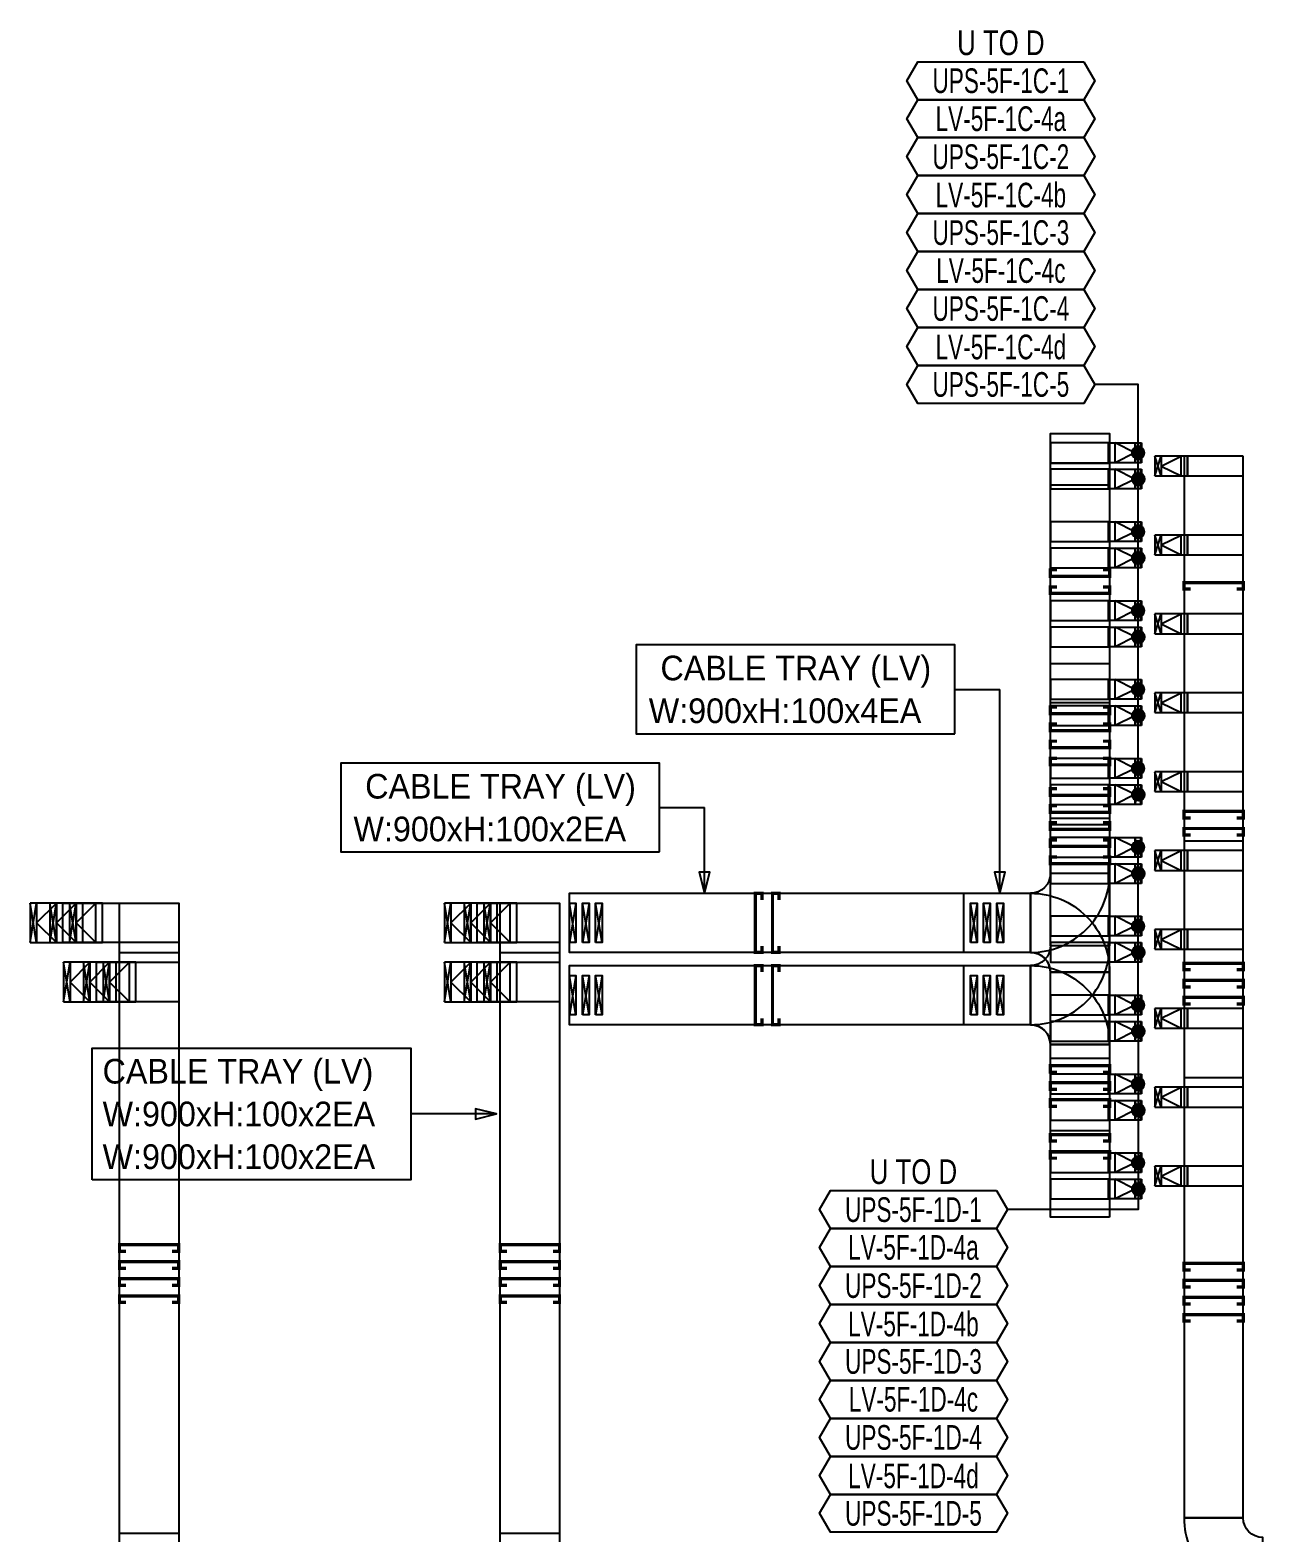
# Model space of a CAD drawing. Header units: millimetres. Extents: x 28900 to 374393, y -351975 to 838289.
# Drawn here: x 136554 to 155300, y 482075 to 504936 of the extents above; entities that cross this region are included whole.
import ezdxf
from ezdxf.enums import TextEntityAlignment as Align

# ---------------------------------------------------------------- set-up
doc = ezdxf.new("R2010")
doc.units = ezdxf.units.MM
doc.header["$LTSCALE"] = 150
for name, color, linetype in [('-----26 Electrical Cable Tray_HV_N', 30, 'Continuous'), ('-----26 Electrical Cable Tray_LV_UPS1', 6, 'Continuous'), ('-----26 Electrical Cable Tray_LV_UPS2', 2, 'Continuous'), ('-----26 Electrical Cable Tray_LV_UPSBAT', 11, 'Continuous'), ('-----99 Cable Schedule', 2, 'Continuous')]:
    doc.layers.add(name, color=color, linetype=linetype)
doc.styles.add('ELEC', font='Dotum.ttf')

# ---------------------------------------------------------------- blocks, each defined once
blk = doc.blocks.new('A$495596483691')
at = {"color": 0}
for p, q in [((100, 600), (0, 600)), ((0, 600), (0, 0)), ((500, 600), (100, 600)), ((500, 0), (500, 600)), ((0, 0), (100, 0)), ((100, 0), (500, 0))]:
    blk.add_line(p, q, dxfattribs=at)
at = {"color": 8}
for p, q in [((400, 300), (100, 600)), ((100, 600), (100, 0)), ((400, 0), (400, 600)), ((400, 600), (500, 0)), ((500, 600), (400, 0)), ((400, 300), (100, 0))]:
    blk.add_line(p, q, dxfattribs=at)
blk = doc.blocks.new('A$550585017316')
at = {"color": 0}
for p, q in [((400, 300), (0, 300)), ((0, 300), (0, 0)), ((500, 300), (400, 300)), ((500, 0), (500, 300)), ((0, 0), (400, 0)), ((400, 0), (500, 0))]:
    blk.add_line(p, q, dxfattribs=at)
at = {"color": 8}
for p, q in [((100, 0), (0, 300)), ((0, 0), (100, 300)), ((100, 150), (400, 300)), ((100, 300), (100, 0)), ((400, 0), (400, 300)), ((100, 150), (400, 0))]:
    blk.add_line(p, q, dxfattribs=at)
blk = doc.blocks.new('A$C9a0ab699')
h = blk.add_hatch(color=0)
edge = h.paths.add_edge_path()
edge.add_arc((64.00719340983778, 64.00719340983778), 64.0071934098378, 720.0000000000341, 1080.000000000034, ccw=False)
at = {"color": 0}
blk.add_circle((64.00719340983778, 64.00719340983778), 64.0071934098378, dxfattribs=at)

msp = doc.modelspace()

# ---------------------------------------------------------------- linework, layer by layer
at = {"layer": '-----26 Electrical Cable Tray_HV_N', "color": 1}
for p, q in [((150613.3257784393, 494906.5574923041), (151298.3068080141, 494906.5574923041)), ((146123.5692765691, 493108.1851872592), (146808.5503061439, 493108.1851872592))]:
    msp.add_line(p, q, dxfattribs=at)
at = {"layer": '-----26 Electrical Cable Tray_HV_N', "color": 1, "elevation": 3.474488463339005e-10}
for points in [[(150613.3257784393, 494231.5574923041), (150613.3257784393, 495581.5574923041), (145767.3063763, 495581.5574923041), (145767.3063763, 494231.5574923041)], [(146123.5692765691, 492433.1851872592), (146123.5692765691, 493783.1851872592), (141277.5498744298, 493783.1851872592), (141277.5498744298, 492433.1851872592)]]:
    msp.add_lwpolyline(points, close=True, dxfattribs=at)
for points in [[(151298.3071669309, 491805.016947644), (151378.3071669309, 492125.016947644), (151218.3071669309, 492125.016947644), (151298.3071669309, 491805.016947644), (151298.3063127088, 494906.5574923041)], [(146808.5506650607, 491805.016947644), (146888.5506650607, 492125.016947644), (146728.5506650607, 492125.016947644), (146808.5506650607, 491805.016947644), (146808.5503061439, 493108.1851872592)]]:
    msp.add_lwpolyline(points, dxfattribs=at)
at = {"layer": '-----26 Electrical Cable Tray_HV_N', "color": 1}
msp.add_lwpolyline([(137496.384468986, 487448.1042327326), (137496.384468986, 489448.1042327326), (142342.4038711254, 489448.1042327326), (142342.4038711254, 487448.1042327326)], close=True, dxfattribs=at)
msp.add_lwpolyline([(143645.5721107405, 488448.1045916494), (143325.5721107405, 488528.1045916494), (143325.5721107405, 488368.1045916494), (143645.5721107405, 488448.1045916494), (142342.4038711254, 488448.1042327326)], dxfattribs=at)
at = {"layer": '-----26 Electrical Cable Tray_LV_UPS1'}
for points in [[(152967.9938003214, 492105.0216128423), (152067.9938003214, 492105.0216128423), (152067.9891351231, 498798.2984868673), (152967.9891351231, 498798.2984868673)], [(152967.9938003214, 492105.0216128423), (152067.9938003214, 492105.0216128423), (152067.9891351231, 495301.3655451982), (152967.9891351231, 495301.3655451982)], [(152967.9938003214, 492105.0216128423), (152067.9938003214, 492105.0216128423), (152067.9891351231, 492949.3124690595), (152967.9891351231, 492949.3124690595)], [(151767.9938003214, 491805.0216128423), (151767.9938003214, 490905.0216128423), (144753.5713118511, 490905.016947644), (144753.5713118511, 491805.016947644)], [(151767.9938003214, 491805.0216128423), (151767.9938003214, 490905.0216128423), (144753.5713118511, 490905.016947644), (144753.5713118511, 491805.016947644)], [(151767.9938003212, 491805.0209931508), (151767.9938003212, 490905.0209931508), (150753.5713105135, 490905.0156626693), (150753.5713105135, 491805.0156626693)], [(151767.9938003212, 491805.0209931508), (151767.9938003212, 490905.0209931508), (150753.5713105135, 490905.0156626693), (150753.5713105135, 491805.0156626693)], [(137053.5713122962, 491655.016947644), (138813.5713122962, 491655.0169476441), (138813.5713122962, 491055.0169476441), (137053.5713122962, 491055.016947644)], [(137353.5713122962, 491655.016947644), (138813.5713123005, 491655.008481076), (138813.5713123005, 491055.008481076), (137353.5713122962, 491055.016947644)], [(137653.5713122962, 491655.0169476441), (138813.5713123005, 491655.0127143601), (138813.5713123005, 491055.0127143601), (137653.5713122962, 491055.0169476441)], [(137913.5713122962, 491655.0169476441), (138813.5713122962, 491655.0169476441), (138813.5754951324, 482065.1061342892), (137913.5754951324, 482065.1061342892)], [(137913.5713122962, 491655.0169476441), (138813.5713122962, 491655.0169476441), (138813.5754951324, 482065.1061342892), (137913.5754951324, 482065.1061342892)], [(143353.5713109586, 491655.0156626693), (144603.5685549633, 491655.015480328), (144603.5685549633, 491055.015480328), (143353.5713109586, 491055.0156626693)], [(143653.5713109586, 491655.0156626693), (144603.5685549676, 491655.00701376), (144603.5685549676, 491055.00701376), (143653.5713109586, 491055.0156626693)], [(143703.5684215437, 491655.0156450046), (144603.5684215436, 491655.0156450046), (144603.5726043798, 482065.1048316498), (143703.5726043798, 482065.1048316498)], [(143703.5684215437, 491655.0156450046), (144603.5684215436, 491655.0156450046), (144603.5726043798, 482065.1048316498), (143703.5726043798, 482065.1048316498)], [(143953.5713109586, 491655.0156626693), (144603.5685549676, 491655.011247044), (144603.5685549676, 491055.011247044), (143953.5713109586, 491055.0156626693)], [(144753.5713118511, 491055.016947644), (144753.5713118511, 491655.016947644), (144853.5713118511, 491655.016947644), (144853.5713118511, 491055.016947644)], [(144953.5713118511, 491055.016947644), (144953.5713118511, 491655.016947644), (145053.5713118511, 491655.016947644), (145053.5713118511, 491055.016947644)], [(145153.5713118511, 491055.016947644), (145153.5713118511, 491655.016947644), (145253.5713118511, 491655.016947644), (145253.5713118511, 491055.016947644)], [(150853.5713105135, 491055.0156626693), (150853.5713105135, 491655.0156626693), (150953.5713105135, 491655.0156626693), (150953.5713105135, 491055.0156626693)], [(151053.5713105135, 491055.0156626693), (151053.5713105135, 491655.0156626693), (151153.5713105135, 491655.0156626693), (151153.5713105135, 491055.0156626693)], [(151253.5713105135, 491055.0156626693), (151253.5713105135, 491655.0156626693), (151353.5713105135, 491655.0156626693), (151353.5713105135, 491055.0156626693)], [(152967.9938003214, 489293.3259406564), (152067.9938003214, 489293.3259406564), (152067.9891351231, 490605.0209931508), (152967.9891351231, 490605.0209931508)], [(152967.9938003214, 486878.7032672063), (152067.9938003214, 486878.7032672063), (152067.9891351231, 490605.0209931508), (152967.9891351231, 490605.0209931508)]]:
    msp.add_lwpolyline(points, close=True, dxfattribs=at)
at = {"layer": '-----26 Electrical Cable Tray_LV_UPS1', "elevation": 6.94897692667801e-10}
for points in [[(152952.571311406, 498655.016947724), (152067.992487957, 498655.016947724), (152067.992487957, 498355.016947724), (152952.571311406, 498355.016947724)], [(152952.571311406, 497455.016947724), (152067.992487957, 497455.016947724), (152067.992487957, 497155.016947724), (152952.571311406, 497155.016947724)], [(152952.571311406, 496255.016947724), (152067.992487957, 496255.016947724), (152067.992487957, 495955.016947724), (152952.571311406, 495955.016947724)], [(152952.571311406, 495055.016947724), (152067.992487957, 495055.016947724), (152067.992487957, 494755.016947724), (152952.571311406, 494755.016947724)], [(152952.571311406, 493855.016947724), (152067.992487957, 493855.016947724), (152067.992487957, 493555.016947724), (152952.571311406, 493555.016947724)], [(152952.5713114061, 492655.016947724), (152067.992487957, 492655.016947724), (152067.992487957, 492355.016947724), (152952.5713114061, 492355.016947724)], [(152952.5713114061, 491455.016947724), (152067.992487957, 491455.016947724), (152067.992487957, 491155.016947724), (152952.5713114061, 491155.016947724)], [(152952.5713114061, 490255.016947724), (152067.992487957, 490255.016947724), (152067.992487957, 489955.016947724), (152952.5713114061, 489955.016947724)], [(152952.5713114061, 489055.016947724), (152067.992487957, 489055.016947724), (152067.992487957, 488755.016947724), (152952.5713114061, 488755.016947724)], [(152952.5713114061, 487855.016947724), (152067.992487957, 487855.016947724), (152067.992487957, 487555.016947724), (152952.5713114061, 487555.016947724)]]:
    msp.add_lwpolyline(points, close=True, dxfattribs=at)
at = {"layer": '-----26 Electrical Cable Tray_LV_UPS1', "ltscale": 7.5, "const_width": 50}
for points, elevation in [([(152867.9985260216, 496465.2579988454), (152967.9985260216, 496465.2579988454), (152967.9985260216, 496365.2579988454), (152068.0688503926, 496365.2725484794), (152068.0688503926, 496465.2725484794), (152168.0688503926, 496465.2725484794)], -4.52213966719409e-09), ([(152867.9890746211, 493858.958385302), (152967.9890746211, 493858.958385302), (152967.9890746211, 493758.958385302), (152068.0593989921, 493758.9729349361), (152068.0593989921, 493858.9729349361), (152168.0593989921, 493858.9729349361)], 4.52213966719409e-09), ([(152867.9985260216, 492876.8567001976), (152967.9985260216, 492876.8567001976), (152967.9985260216, 492776.8567001976), (152068.0688503926, 492776.8712498317), (152068.0688503926, 492876.8712498317), (152168.0688503926, 492876.8712498317)], -4.52213966719409e-09), ([(152867.9890746211, 492357.2246824152), (152967.9890746211, 492357.2246824152), (152967.9890746211, 492257.2246824152), (152068.0593989921, 492257.2392320493), (152068.0593989921, 492357.2392320493), (152168.0593989921, 492357.2392320493)], 4.52213966719409e-09), ([(147682.5713118511, 491705.016947644), (147682.5713118511, 491805.016947644), (147582.5713118511, 491805.016947644), (147582.5858614852, 490905.087272015), (147682.5858614852, 490905.087272015), (147682.5858614852, 491005.087272015)], 7.092217133914607e-10), ([(147942.3873207424, 491705.0216733443), (147942.3873207424, 491805.0216733443), (147842.3873207424, 491805.0216733443), (147842.4018703764, 490905.0919977152), (147942.4018703764, 490905.0919977152), (147942.4018703764, 491005.0919977152)], -3.81291795380263e-09), ([(138713.5080462246, 486100.2600817097), (138813.5080462246, 486100.2600817097), (138813.5080462246, 486200.2600817097), (137913.5783705956, 486200.2455320756), (137913.5783705956, 486100.2455320756), (138013.5783705956, 486100.2455320756)], -4.52213966719409e-09), ([(144503.5754575999, 486100.2587346283), (144603.5754575999, 486100.2587346283), (144603.5754575999, 486200.2587346283), (143703.6457819709, 486200.2441849943), (143703.6457819709, 486100.2441849943), (143803.6457819709, 486100.2441849943)], -4.52213966719409e-09)]:
    msp.add_lwpolyline(points, dxfattribs=dict(at, elevation=elevation))
for points in [[(152867.9938003214, 494118.7743941933), (152967.9938003214, 494118.7743941933), (152967.9938003214, 494018.7743941933), (152068.0641246923, 494018.7889438273), (152068.0641246923, 494118.7889438273), (152168.0641246923, 494118.7889438273)], [(152867.9938003214, 492617.0406913064), (152967.9938003214, 492617.0406913064), (152967.9938003214, 492517.0406913064), (152068.0641246923, 492517.0552409405), (152068.0641246923, 492617.0552409405), (152168.0641246923, 492617.0552409405)], [(152867.9938003214, 489083.5175706701), (152967.9938003214, 489083.5175706701), (152967.9938003214, 489183.5175706701), (152068.0641246923, 489183.503021036), (152068.0641246923, 489083.503021036), (152168.0641246923, 489083.503021036)], [(152867.9938003214, 488035.0663754868), (152967.9938003214, 488035.0663754868), (152967.9938003214, 488135.0663754868), (152068.0641246923, 488135.0518258528), (152068.0641246923, 488035.0518258528), (152168.0641246923, 488035.0518258528)], [(138713.5033205243, 486360.0760906009), (138813.5033205243, 486360.0760906009), (138813.5033205243, 486460.0760906009), (137913.5736448953, 486460.0615409668), (137913.5736448953, 486360.0615409668), (138013.5736448953, 486360.0615409668)], [(144503.5707318997, 486360.0747435195), (144603.5707318997, 486360.0747435195), (144603.5707318997, 486460.0747435195), (143703.6410562707, 486460.0601938855), (143703.6410562707, 486360.0601938855), (143803.6410562707, 486360.0601938855)]]:
    msp.add_lwpolyline(points, dxfattribs=at)
at = {"layer": '-----26 Electrical Cable Tray_LV_UPS1'}
for points in [[(152067.9938003214, 492105.0216128423), (152067.9938003214, 492105.0216128423, -0.414213562373095), (151767.9938003214, 491805.0216128423), (151767.9938003214, 491805.0216128423), (151767.9938003214, 490905.0216128423, 0.4142135623731661), (152967.9938003214, 492105.0216128423)], [(152067.9938003214, 492105.0216128423), (152067.9938003214, 492105.0216128423, -0.414213562373095), (151767.9938003214, 491805.0216128423), (151767.9938003214, 491805.0216128423), (151767.9938003214, 490905.0216128423, 0.4142135623731661), (152967.9938003214, 492105.0216128423)], [(152067.9938003212, 490605.0209931508), (152967.9938003212, 490605.0209931508), (152967.9938003212, 490605.0209931508), (152967.9938003212, 492105.0209931508), (152067.9938003212, 492105.0209931508, -0.414213562373095), (151767.9938003212, 491805.0209931508), (151767.9938003212, 490905.0209931508), (151767.9938003212, 490905.0209931508, -0.414213562373095)], [(152067.9938003214, 490605.0203734594), (152067.9938003214, 490605.0203734594, 0.414213562373095), (151767.9938003214, 490905.0203734594), (151767.9938003214, 490905.0203734594), (151767.9938003214, 491805.0203734594, -0.4142135623731661), (152967.9938003214, 490605.0203734594)]]:
    msp.add_lwpolyline(points, format="xyb", close=True, dxfattribs=at)
for points in [[(144853.5713118511, 491055.016947644), (144753.5713118511, 491655.016947644)], [(144853.5713118511, 491655.016947644), (144753.5713118511, 491055.016947644)], [(145053.5713118511, 491055.016947644), (144953.5713118511, 491655.016947644)], [(145053.5713118511, 491655.016947644), (144953.5713118511, 491055.016947644)], [(145253.5713118511, 491055.016947644), (145153.5713118511, 491655.016947644)], [(145253.5713118511, 491655.016947644), (145153.5713118511, 491055.016947644)], [(150953.5713105135, 491055.0156626693), (150853.5713105135, 491655.0156626693)], [(150953.5713105135, 491655.0156626693), (150853.5713105135, 491055.0156626693)], [(151153.5713105135, 491055.0156626693), (151053.5713105135, 491655.0156626693)], [(151153.5713105135, 491655.0156626693), (151053.5713105135, 491055.0156626693)], [(151353.5713105135, 491055.0156626693), (151253.5713105135, 491655.0156626693)], [(151353.5713105135, 491655.0156626693), (151253.5713105135, 491055.0156626693)]]:
    msp.add_lwpolyline(points, dxfattribs=at)
at = {"layer": '-----26 Electrical Cable Tray_LV_UPS2'}
for points, elevation in [([(152967.9938003214, 491005.0228522252), (152067.9938003214, 491005.0228522252), (152067.9891351231, 498349.2017417111), (152967.9891351231, 498349.2017417111)], 3.474488463339024e-10), ([(152952.5713114061, 498255.016947724), (152067.9924879571, 498255.016947724), (152067.9924879571, 497955.016947724), (152952.5713114061, 497955.016947724)], 6.94897692667801e-10), ([(152967.9938003214, 491005.0228522252), (152067.9938003214, 491005.0228522252), (152067.9891351231, 498019.4453406954), (152967.9891351231, 498019.4453406954)], 3.474488463339024e-10), ([(152952.5713114061, 497055.016947724), (152067.9924879571, 497055.016947724), (152067.9924879571, 496755.016947724), (152952.5713114061, 496755.016947724)], 6.94897692667801e-10), ([(152952.5713114061, 495855.016947724), (152067.9924879571, 495855.016947724), (152067.9924879571, 495555.016947724), (152952.5713114061, 495555.016947724)], 6.94897692667801e-10), ([(152967.9938003214, 491005.0228522252), (152067.9938003214, 491005.0228522252), (152067.9891351231, 494705.037025187), (152967.9891351231, 494705.037025187)], 3.474488463339024e-10), ([(152952.5713114061, 494655.016947724), (152067.9924879571, 494655.016947724), (152067.9924879571, 494355.016947724), (152952.5713114061, 494355.016947724)], 6.94897692667801e-10), ([(152952.5713114061, 493455.016947724), (152067.9924879571, 493455.016947724), (152067.9924879571, 493155.016947724), (152952.5713114061, 493155.016947724)], 6.94897692667801e-10), ([(152967.9945319129, 491005.0262686455), (152067.9945319129, 491005.0262686455), (152067.9898667147, 492852.3105611493), (152967.9898667147, 492852.3105611493)], 3.474488463339024e-10), ([(152952.5713114061, 492255.016947724), (152067.9924879571, 492255.016947724), (152067.9924879571, 491955.016947724), (152952.5713114061, 491955.016947724)], 6.94897692667801e-10), ([(152952.5713114061, 491055.016947724), (152067.9924879571, 491055.016947724), (152067.9924879571, 490755.016947724), (152952.5713114061, 490755.016947724)], 6.94897692667801e-10), ([(137563.5746137637, 490755.0130834533), (138813.5718577685, 490755.0129011121), (138813.5718577685, 490155.0129011121), (137563.5746137637, 490155.0130834533)], 3.47448846333903e-10), ([(137863.5746137637, 490755.0130834533), (138813.5718577727, 490755.0044345441), (138813.5718577727, 490155.0044345441), (137863.5746137637, 490155.0130834533)], 3.47448846333903e-10), ([(138163.5746137637, 490755.0130834534), (138813.5718577727, 490755.0086678281), (138813.5718577727, 490155.0086678281), (138163.5746137637, 490155.0130834534)], 3.47448846333903e-10), ([(143353.5713109586, 490755.0156626693), (144603.5685549633, 490755.015480328), (144603.5685549633, 490155.015480328), (143353.5713109586, 490155.0156626693)], 3.47448846333903e-10), ([(143653.5713109586, 490755.0156626693), (144603.5685549676, 490755.00701376), (144603.5685549676, 490155.00701376), (143653.5713109586, 490155.0156626693)], 3.47448846333903e-10), ([(143953.5713109586, 490755.0156626693), (144603.5685549676, 490755.011247044), (144603.5685549676, 490155.011247044), (143953.5713109586, 490155.0156626693)], 3.47448846333903e-10), ([(151767.9938003214, 490705.0216128423), (151767.9938003214, 489805.0216128423), (144753.5713118511, 489805.016947644), (144753.5713118511, 490705.016947644)], 3.474488463339024e-10), ([(151767.9938003214, 490705.0216128423), (151767.9938003214, 489805.0216128423), (144753.5713118511, 489805.016947644), (144753.5713118511, 490705.016947644)], 3.474488463339024e-10), ([(151767.9945319129, 490705.0262686455), (151767.9945319129, 489805.0262686455), (150753.5720421053, 489805.020938164), (150753.5720421053, 490705.020938164)], 3.474488463339024e-10), ([(151767.9945319129, 490705.0262686455), (151767.9945319129, 489805.0262686455), (150753.5720421053, 489805.020938164), (150753.5720421053, 490705.020938164)], 3.474488463339024e-10), ([(144753.5713118511, 489955.016947644), (144753.5713118511, 490555.016947644), (144853.5713118511, 490555.016947644), (144853.5713118511, 489955.016947644)], 3.474488463339024e-10), ([(144953.5713118511, 489955.016947644), (144953.5713118511, 490555.016947644), (145053.5713118511, 490555.016947644), (145053.5713118511, 489955.016947644)], 3.474488463339024e-10), ([(145153.5713118511, 489955.016947644), (145153.5713118511, 490555.016947644), (145253.5713118511, 490555.016947644), (145253.5713118511, 489955.016947644)], 3.474488463339024e-10), ([(150853.5720421053, 489955.020938164), (150853.5720421053, 490555.020938164), (150953.5720421053, 490555.020938164), (150953.5720421053, 489955.020938164)], 3.474488463339024e-10), ([(151053.5720421053, 489955.020938164), (151053.5720421053, 490555.020938164), (151153.5720421053, 490555.020938164), (151153.5720421053, 489955.020938164)], 3.474488463339024e-10), ([(151253.5720421053, 489955.020938164), (151253.5720421053, 490555.020938164), (151353.5720421053, 490555.020938164), (151353.5720421053, 489955.020938164)], 3.474488463339024e-10), ([(152952.5713114061, 489855.016947724), (152067.9924879571, 489855.016947724), (152067.9924879571, 489555.016947724), (152952.5713114061, 489555.016947724)], 6.94897692667801e-10), ([(152967.9938003214, 486878.7032672063), (152067.9938003214, 486878.7032672063), (152067.9945319129, 489505.0262686455), (152967.9945319129, 489505.0262686455)], 3.474488463339024e-10), ([(152967.9991971111, 488193.3312161511), (152067.9991971111, 488193.3312161511), (152067.9945319129, 489505.0262686455), (152967.9945319129, 489505.0262686455)], 3.474488463339024e-10), ([(152952.5713114061, 488655.016947724), (152067.9924879571, 488655.016947724), (152067.9924879571, 488355.016947724), (152952.5713114061, 488355.016947724)], 6.94897692667801e-10), ([(152952.5713114061, 487455.016947724), (152067.9924879571, 487455.016947724), (152067.9924879571, 487155.016947724), (152952.5713114061, 487155.016947724)], 6.94897692667801e-10)]:
    msp.add_lwpolyline(points, close=True, dxfattribs=dict(at, elevation=elevation))
at = {"layer": '-----26 Electrical Cable Tray_LV_UPS2', "ltscale": 7.5, "const_width": 50}
for points, elevation in [([(152868.0659008766, 496725.0740067237), (152968.0659008766, 496725.0740067237), (152968.0659008766, 496625.0740067237), (152068.1362252476, 496625.0885563578), (152068.1362252476, 496725.0885563578), (152168.1362252476, 496725.0885563578)], -9.04427933438818e-09), ([(152868.0296146108, 494638.4064115495), (152968.0296146108, 494638.4064115495), (152968.0296146108, 494538.4064115495), (152068.0999389818, 494538.4209611836), (152068.0999389818, 494638.4209611836), (152168.0999389818, 494638.4209611836)], -9.04427933438818e-09), ([(152868.0254140294, 494378.5904026498), (152968.0254140294, 494378.5904026498), (152968.0254140294, 494278.5904026498), (152068.0957384004, 494278.6049522838), (152068.0957384004, 494378.6049522838), (152168.0957384004, 494378.6049522838)], -4.52213966719409e-09), ([(152868.0069271844, 493396.488717997), (152968.0069271844, 493396.488717997), (152968.0069271844, 493296.488717997), (152068.0772515554, 493296.5032676311), (152068.0772515554, 493396.5032676311), (152168.0772515554, 493396.5032676311)], -1.356641900158227e-08), ([(152868.002726603, 493136.6727090973), (152968.002726603, 493136.6727090973), (152968.002726603, 493036.6727090973), (152068.073050974, 493036.6872587314), (152068.073050974, 493136.6872587314), (152168.073050974, 493136.6872587314)], -9.04427933438818e-09), ([(147682.5713118511, 490605.016947644), (147682.5713118511, 490705.016947644), (147582.5713118511, 490705.016947644), (147582.5858614852, 489805.087272015), (147682.5858614852, 489805.087272015), (147682.5858614852, 489905.087272015)], 1.056670559725363e-09), ([(147942.3873207424, 490605.0216733443), (147942.3873207424, 490705.0216733443), (147842.3873207424, 490705.0216733443), (147842.4018703764, 489805.0919977152), (147942.4018703764, 489805.0919977152), (147942.4018703764, 489905.0919977152)], -3.465469107468728e-09), ([(152867.9985260216, 488823.7015617788), (152967.9985260216, 488823.7015617788), (152967.9985260216, 488923.7015617788), (152068.0688503926, 488923.6870121448), (152068.0688503926, 488823.6870121448), (152168.0688503926, 488823.6870121448)], -4.52213966719409e-09), ([(152868.002726603, 488563.8855528791), (152968.002726603, 488563.8855528791), (152968.002726603, 488663.8855528791), (152068.073050974, 488663.8710032451), (152068.073050974, 488563.8710032451), (152168.073050974, 488563.8710032451)], -9.04427933438818e-09), ([(152867.9985260216, 487775.2503665956), (152967.9985260216, 487775.2503665956), (152967.9985260216, 487875.2503665956), (152068.0688503926, 487875.2358169616), (152068.0688503926, 487775.2358169616), (152168.0688503926, 487775.2358169616)], -4.52213966719409e-09), ([(138713.5829609865, 485840.4401465127), (138813.5829609865, 485840.4401465127), (138813.5829609865, 485940.4401465127), (137913.6532853575, 485940.4255968786), (137913.6532853575, 485840.4255968786), (138013.6532853575, 485840.4255968786)], -9.04427933438818e-09), ([(144503.5796581813, 485840.4427257286), (144603.5796581813, 485840.4427257286), (144603.5796581813, 485940.4427257286), (143703.6499825523, 485940.4281760945), (143703.6499825523, 485840.4281760945), (143803.6499825523, 485840.4281760945)], -9.04427933438818e-09), ([(138713.5871615679, 485580.624137613), (138813.5871615679, 485580.624137613), (138813.5871615679, 485680.624137613), (137913.6574859389, 485680.6095879789), (137913.6574859389, 485580.6095879789), (138013.6574859389, 485580.6095879789)], -1.356641900158227e-08), ([(144503.5838587628, 485580.6267168289), (144603.5838587628, 485580.6267168289), (144603.5838587628, 485680.6267168289), (143703.6541831337, 485680.6121671948), (143703.6541831337, 485580.6121671948), (143803.6541831337, 485580.6121671948)], -1.356641900158227e-08)]:
    msp.add_lwpolyline(points, dxfattribs=dict(at, elevation=elevation))
at = {"layer": '-----26 Electrical Cable Tray_LV_UPS2'}
for points in [[(137913.5717243488, 490905.0130834533), (138813.5717243488, 490905.0130834533), (138813.5759071849, 480965.1034639892), (137913.575907185, 480965.1034639892)], [(137913.5717243488, 490905.0130834533), (138813.5717243488, 490905.0130834533), (138813.5759071849, 480965.1034639892), (137913.575907185, 480965.1034639892)], [(143703.5684215437, 490905.0156626693), (144603.5684215436, 490905.0156626693), (144603.5726043798, 480965.1060432051), (143703.5726043798, 480965.1060432051)], [(143703.5684215437, 490905.0156626693), (144603.5684215436, 490905.0156626693), (144603.5726043798, 480965.1060432051), (143703.5726043798, 480965.1060432051)]]:
    msp.add_lwpolyline(points, close=True, dxfattribs=at)
at = {"layer": '-----26 Electrical Cable Tray_LV_UPS2', "elevation": 3.474488463339024e-10}
for points in [[(152067.9938003214, 491005.0228522252), (152067.9938003214, 491005.0228522252, -0.414213562373095), (151767.9938003214, 490705.0228522252), (151767.9938003214, 490705.0228522252), (151767.9938003214, 489805.0228522252, 0.4142135623731661), (152967.9938003214, 491005.0228522252)], [(152067.9938003214, 491005.0228522252), (152067.9938003214, 491005.0228522252, -0.414213562373095), (151767.9938003214, 490705.0228522252), (151767.9938003214, 490705.0228522252), (151767.9938003214, 489805.0228522252, 0.4142135623731661), (152967.9938003214, 491005.0228522252)], [(152067.9945319129, 489505.0262686455), (152967.9945319129, 489505.0262686455), (152967.9945319129, 489505.0262686455), (152967.9945319129, 491005.0262686455), (152067.9945319129, 491005.0262686455, -0.414213562373095), (151767.9945319129, 490705.0262686455), (151767.9945319129, 489805.0262686455), (151767.9945319129, 489805.0262686455, -0.414213562373095)], [(152067.9938003214, 489505.0296850659), (152067.9938003214, 489505.0296850659, 0.414213562373095), (151767.9938003214, 489805.0296850659), (151767.9938003214, 489805.0296850659), (151767.9938003214, 490705.0296850659, -0.4142135623731661), (152967.9938003214, 489505.0296850659)]]:
    msp.add_lwpolyline(points, format="xyb", close=True, dxfattribs=at)
for points in [[(144853.5713118511, 489955.016947644), (144753.5713118511, 490555.016947644)], [(144853.5713118511, 490555.016947644), (144753.5713118511, 489955.016947644)], [(145053.5713118511, 489955.016947644), (144953.5713118511, 490555.016947644)], [(145053.5713118511, 490555.016947644), (144953.5713118511, 489955.016947644)], [(145253.5713118511, 489955.016947644), (145153.5713118511, 490555.016947644)], [(145253.5713118511, 490555.016947644), (145153.5713118511, 489955.016947644)], [(150953.5720421053, 489955.020938164), (150853.5720421053, 490555.020938164)], [(150953.5720421053, 490555.020938164), (150853.5720421053, 489955.020938164)], [(151153.5720421053, 489955.020938164), (151053.5720421053, 490555.020938164)], [(151153.5720421053, 490555.020938164), (151053.5720421053, 489955.020938164)], [(151353.5720421053, 489955.020938164), (151253.5720421053, 490555.020938164)], [(151353.5720421053, 490555.020938164), (151253.5720421053, 489955.020938164)]]:
    msp.add_lwpolyline(points, dxfattribs=at)
at = {"layer": '-----26 Electrical Cable Tray_LV_UPSBAT', "elevation": 6.94897692667801e-10}
for points in [[(154999.9765717505, 498453.4300286095), (154099.9765717505, 498453.4300286095), (154099.9765717501, 482305.0169476678), (154999.9765717501, 482305.0169476678)], [(154999.9765717505, 498453.4300286095), (154155.4892284994, 498453.4660305838), (154155.4892284994, 498153.4660305838), (154999.9765717505, 498153.4300286095)], [(154999.9765717505, 497253.4300286095), (154155.4892284994, 497253.4660305838), (154155.4892284994, 496953.4660305838), (154999.9765717505, 496953.4300286095)], [(154999.9765717505, 496053.4300286095), (154155.4892284994, 496053.4660305838), (154155.4892284994, 495753.4660305838), (154999.9765717505, 495753.4300286095)], [(154999.9765717504, 494853.4480295966), (154099.9765717504, 494853.4480295966), (154099.9765717501, 482305.0169476678), (154999.9765717501, 482305.0169476678)], [(154999.9765717505, 494853.4300286095), (154155.4892284994, 494853.4660305838), (154155.4892284994, 494553.4660305838), (154999.9765717505, 494553.4300286095)], [(154999.9765717505, 493653.4300286095), (154155.4892284994, 493653.4660305838), (154155.4892284994, 493353.4660305838), (154999.9765717505, 493353.4300286095)], [(154999.9765717504, 492598.0869099813), (154099.9765717504, 492598.0869099813), (154099.9765717501, 482305.0169476678), (154999.9765717501, 482305.0169476678)], [(154999.9765717505, 492453.4300286095), (154155.4892284994, 492453.4660305838), (154155.4892284994, 492153.4660305838), (154999.9765717505, 492153.4300286095)], [(154999.9765717505, 491253.4300286095), (154155.4892284994, 491253.4660305838), (154155.4892284994, 490953.4660305838), (154999.9765717505, 490953.4300286095)], [(154999.9765717505, 490053.4300286095), (154155.4892284994, 490053.4660305838), (154155.4892284994, 489753.4660305838), (154999.9765717505, 489753.4300286095)], [(154999.9765717504, 488998.0869099813), (154099.9765717504, 488998.0869099813), (154099.9765717501, 482305.0169476678), (154999.9765717501, 482305.0169476678)], [(154999.9765717505, 488853.4300286095), (154155.4892284994, 488853.4660305838), (154155.4892284994, 488553.4660305838), (154999.9765717505, 488553.4300286095)], [(154999.9765717505, 487653.4300286095), (154155.4892284994, 487653.4660305838), (154155.4892284994, 487353.4660305838), (154999.9765717505, 487353.4300286095)]]:
    msp.add_lwpolyline(points, close=True, dxfattribs=at)
at = {"layer": '-----26 Electrical Cable Tray_LV_UPSBAT', "ltscale": 7.5, "const_width": 50}
for points, elevation in [([(154899.9767906882, 496431.2334964859), (154999.9767906882, 496431.2334964859), (154999.9767906882, 496531.2334964859), (154100.0471150592, 496531.2189468518), (154100.0471150592, 496431.2189468518), (154200.0471150592, 496431.2189468518)], 6.94897692667801e-10), ([(154899.9767906882, 492950.1603566796), (154999.9767906882, 492950.1603566796), (154999.9767906882, 493050.1603566796), (154100.0471150592, 493050.1458070455), (154100.0471150592, 492950.1458070455), (154200.0471150592, 492950.1458070455)], 6.94897692667801e-10), ([(154899.9815163885, 492690.3443477884), (154999.9815163885, 492690.3443477884), (154999.9815163885, 492790.3443477884), (154100.0518407595, 492790.3297981543), (154100.0518407595, 492690.3297981543), (154200.0518407595, 492690.3297981543)], -3.827241974526289e-09), ([(154899.9767906882, 490640.7675007764), (154999.9767906882, 490640.7675007764), (154999.9767906882, 490740.7675007764), (154100.0471150592, 490740.7529511424), (154100.0471150592, 490640.7529511424), (154200.0471150592, 490640.7529511424)], 6.94897692667801e-10), ([(154899.9815163885, 490380.9514918852), (154999.9815163885, 490380.9514918852), (154999.9815163885, 490480.9514918852), (154100.0518407595, 490480.9369422512), (154100.0518407595, 490380.9369422512), (154200.0518407595, 490380.9369422512)], -3.827241974526289e-09), ([(154899.9857169699, 490121.1354829855), (154999.9857169699, 490121.1354829855), (154999.9857169699, 490221.1354829855), (154100.0560413409, 490221.1209333515), (154100.0560413409, 490121.1209333515), (154200.0560413409, 490121.1209333515)], -8.34938164172038e-09), ([(154899.9767906882, 486076.2611200573), (154999.9767906882, 486076.2611200573), (154999.9767906882, 486176.2611200573), (154100.0471150592, 486176.2465704232), (154100.0471150592, 486076.2465704232), (154200.0471150592, 486076.2465704232)], 6.94897692667801e-10), ([(154899.9815163885, 485816.4451111661), (154999.9815163885, 485816.4451111661), (154999.9815163885, 485916.4451111661), (154100.0518407595, 485916.430561532), (154100.0518407595, 485816.430561532), (154200.0518407595, 485816.430561532)], -3.827241974526289e-09), ([(154899.9857169699, 485556.6291022664), (154999.9857169699, 485556.6291022664), (154999.9857169699, 485656.6291022664), (154100.0560413409, 485656.6145526323), (154100.0560413409, 485556.6145526323), (154200.0560413409, 485556.6145526323)], -8.34938164172038e-09), ([(154899.9899175513, 485296.8130933667), (154999.9899175513, 485296.8130933667), (154999.9899175513, 485396.8130933667), (154100.0602419223, 485396.7985437326), (154100.0602419223, 485296.7985437326), (154200.0602419223, 485296.7985437326)], -1.287152130891447e-08)]:
    msp.add_lwpolyline(points, dxfattribs=dict(at, elevation=elevation))
at = {"layer": '-----26 Electrical Cable Tray_LV_UPSBAT', "elevation": 6.94897692667801e-10}
msp.add_lwpolyline([(155299.9765717501, 482005.0169476678), (155299.9765717501, 482005.0169476678, -0.414213562373095), (154999.9765717501, 482305.0169476678), (154999.9765717501, 482305.0169476678), (154099.9765717501, 482305.0169476678, 0.4142135623731661), (155299.9765717501, 481105.0169476678)], format="xyb", close=True, dxfattribs=at)
msp.add_lwpolyline([(155299.9765717501, 482005.0169476678), (155299.9765717501, 482005.0169476678, -0.414213562373095), (154999.9765717501, 482305.0169476678), (154999.9765717501, 482305.0169476678), (154099.9765717501, 482305.0169476678, 0.4142135623731661), (155299.9765717501, 481105.0169476678)], format="xyb", close=True, dxfattribs=at)
at = {"layer": '-----99 Cable Schedule', "color": 1, "elevation": 6.94897692667801e-10}
for points in [[(152576.2373171999, 504453.9162482583), (152742.9472074118, 504165.1662482566), (152576.2373171973, 503876.4162482531), (150053.668084422, 503876.4162482531), (149886.9581941986, 504165.1662482566), (150053.6680844245, 504453.9162482583)], [(152576.2373171973, 503876.4162482531), (152742.9472074092, 503587.6662482513), (152576.2373171947, 503298.9162482478), (150053.6680844194, 503298.9162482478), (149886.958194196, 503587.6662482513), (150053.668084422, 503876.4162482531)], [(152576.2373171948, 503298.9162482478), (152742.9472074067, 503010.1662482461), (152576.2373171921, 502721.4162482426), (150053.6680844169, 502721.4162482426), (149886.9581941935, 503010.1662482461), (150053.6680844194, 503298.9162482478)], [(152576.2373171922, 502721.4162482426), (152742.9472074041, 502432.6662482409), (152576.2373171896, 502143.9162482374), (150053.6680844143, 502143.9162482374), (149886.9581941909, 502432.6662482409), (150053.6680844168, 502721.4162482426)], [(152576.2373171896, 502143.9162482374), (152742.9472074016, 501855.1662482356), (152576.237317187, 501566.4162482321), (150053.6680844118, 501566.4162482321), (149886.9581941884, 501855.1662482356), (150053.6680844143, 502143.9162482374)], [(152576.2373171871, 501566.4162482321), (152742.947207399, 501277.6662482304), (152576.2373171845, 500988.9162482269), (150053.6680844092, 500988.9162482269), (149886.9581941858, 501277.6662482304), (150053.6680844117, 501566.4162482321)], [(152576.2373171896, 500988.9162482269), (152742.9472074016, 500700.1662482251), (152576.237317187, 500411.4162482216), (150053.6680844118, 500411.4162482216), (149886.9581941884, 500700.1662482251), (150053.6680844143, 500988.9162482269)], [(152576.2373171871, 500411.4162482216), (152742.947207399, 500122.6662482199), (152576.2373171845, 499833.9162482164), (150053.6680844092, 499833.9162482164), (149886.9581941858, 500122.6662482199), (150053.6680844117, 500411.4162482216)], [(152576.2373171896, 499833.9162482164), (152742.9472074016, 499545.1662482147), (152576.237317187, 499256.4162482112), (150053.6680844118, 499256.4162482112), (149886.9581941884, 499545.1662482147), (150053.6680844143, 499833.9162482164)], [(151247.1630728479, 487281.7264227007), (151413.8729630598, 486992.976422699), (151247.1630728453, 486704.2264226955), (148724.59384007, 486704.2264226955), (148557.8839498466, 486992.976422699), (148724.5938400725, 487281.7264227007)], [(151247.1630728453, 486704.2264226955), (151413.8729630573, 486415.4764226938), (151247.1630728427, 486126.7264226903), (148724.5938400675, 486126.7264226903), (148557.8839498441, 486415.4764226938), (148724.59384007, 486704.2264226955)], [(151247.1630728428, 486126.7264226903), (151413.8729630547, 485837.9764226885), (151247.1630728402, 485549.226422685), (148724.5938400649, 485549.226422685), (148557.8839498415, 485837.9764226885), (148724.5938400674, 486126.7264226903)], [(151247.1630728402, 485549.226422685), (151413.8729630522, 485260.4764226833), (151247.1630728376, 484971.7264226798), (148724.5938400624, 484971.7264226798), (148557.883949839, 485260.4764226833), (148724.5938400649, 485549.226422685)], [(151247.1630728377, 484971.7264226798), (151413.8729630496, 484682.976422678), (151247.163072835, 484394.2264226745), (148724.5938400598, 484394.2264226745), (148557.8839498364, 484682.976422678), (148724.5938400623, 484971.7264226798)], [(151247.1630728351, 484394.2264226745), (151413.872963047, 484105.4764226728), (151247.1630728325, 483816.7264226693), (148724.5938400572, 483816.7264226693), (148557.8839498338, 484105.4764226728), (148724.5938400597, 484394.2264226745)], [(151247.1630728377, 483816.7264226693), (151413.8729630496, 483527.9764226676), (151247.163072835, 483239.2264226641), (148724.5938400598, 483239.2264226641), (148557.8839498364, 483527.9764226676), (148724.5938400623, 483816.7264226693)], [(151247.1630728351, 483239.2264226641), (151413.872963047, 482950.4764226623), (151247.1630728325, 482661.7264226588), (148724.5938400572, 482661.7264226588), (148557.8839498338, 482950.4764226623), (148724.5938400597, 483239.2264226641)], [(151247.1630728377, 482661.7264226588), (151413.8729630496, 482372.9764226571), (151247.163072835, 482084.2264226536), (148724.5938400598, 482084.2264226536), (148557.8839498364, 482372.9764226571), (148724.5938400623, 482661.7264226588)]]:
    msp.add_lwpolyline(points, close=True, dxfattribs=at)
for points in [[(153402.5713114061, 493305.016947724), (153402.571311406, 499545.1662482148), (152742.9472074118, 499545.1662482147)], [(153399.6990956968, 492496.4003005962), (153402.5713114061, 486992.9764226989), (151413.8729630598, 486992.976422699)]]:
    msp.add_lwpolyline(points, dxfattribs=at)

# ---------------------------------------------------------------- block references
at = {"layer": '-----26 Electrical Cable Tray_LV_UPS1', "xscale": -1}
for p in [(153452.571311406, 498355.016947724), (153452.571311406, 497155.016947724), (153452.571311406, 495955.016947724), (153452.571311406, 494755.016947724), (153452.571311406, 493555.016947724), (153452.5713114061, 492355.016947724), (153452.5713114061, 491155.016947724), (153452.5713114061, 489955.016947724), (153452.5713114061, 488755.016947724), (153452.5713114061, 487555.016947724)]:
    msp.add_blockref('A$550585017316', p, dxfattribs=at)
at = {"layer": '-----26 Electrical Cable Tray_LV_UPS1', "rotation": 180}
for p in [(137053.5713122962, 491655.016947644), (137353.5713122962, 491655.016947644), (137653.5713122962, 491655.0169476441), (143353.5713109586, 491655.0156626693), (143653.5713109586, 491655.0156626693), (143953.5713109586, 491655.0156626693)]:
    msp.add_blockref('A$495596483691', p, dxfattribs=at)
at = {"layer": '-----26 Electrical Cable Tray_LV_UPS2', "xscale": -1}
for p in [(153452.5713114061, 497955.016947724), (153452.5713114061, 496755.016947724), (153452.5713114061, 495555.016947724), (153452.5713114061, 494355.016947724), (153452.5713114061, 493155.016947724), (153452.5713114061, 491955.016947724), (153452.5713114061, 490755.016947724), (153452.5713114061, 489555.016947724), (153452.5713114061, 488355.016947724), (153452.5713114061, 487155.016947724)]:
    msp.add_blockref('A$550585017316', p, dxfattribs=at)
at = {"layer": '-----26 Electrical Cable Tray_LV_UPS2', "rotation": 180}
for p in [(137563.5746137637, 490755.0130834533), (137863.5746137637, 490755.0130834533), (138163.5746137637, 490755.0130834534), (143353.5713109586, 490755.0156626693), (143653.5713109586, 490755.0156626693), (143953.5713109586, 490755.0156626693)]:
    msp.add_blockref('A$495596483691', p, dxfattribs=at)
at = {"layer": '-----26 Electrical Cable Tray_LV_UPSBAT'}
for p in [(153654.5713114061, 498153.4300286095), (153654.5713114061, 496953.4300286095), (153654.5713114061, 495753.4300286095), (153654.5713114061, 494553.4300286095), (153654.5713114061, 493353.4300286095), (153654.5713114061, 492153.4300286095), (153654.5713114061, 490953.4300286095), (153654.5713114061, 489753.4300286095), (153654.5713114061, 488553.4300286095), (153654.5713114061, 487353.4300286095)]:
    msp.add_blockref('A$550585017316', p, dxfattribs=at)
at = {"layer": '-----99 Cable Schedule', "color": 1, "xscale": -1.5, "yscale": 1.5, "zscale": 1.5, "rotation": 180}
for p in [(153306.5605212913, 498601.0277378387), (153306.5605212913, 497401.0277378387), (153306.5605212913, 496201.0277378387), (153306.5605212913, 495001.0277378387), (153306.5605212913, 493801.0277378387), (153306.5605212913, 492601.0277378387), (153306.5605212913, 491401.0277378387), (153306.5605212913, 490201.0277378387), (153306.5605212913, 489001.0277378387), (153306.5605212913, 487801.0277378387)]:
    msp.add_blockref('A$C9a0ab699', p, dxfattribs=at)
at = {"layer": '-----99 Cable Schedule', "color": 1, "xscale": 1.5, "yscale": 1.5, "zscale": 1.5}
for p in [(153309.4327370005, 498009.0061576092), (153309.4327370005, 496809.0061576092), (153309.4327370005, 495609.0061576092), (153309.4327370005, 494409.0061576092), (153309.4327370005, 493209.0061576092), (153309.4327370005, 492009.0061576092), (153309.4327370005, 490809.0061576092), (153309.4327370005, 489609.0061576092), (153309.4327370005, 488409.0061576092), (153309.4327370005, 487209.0061576092)]:
    msp.add_blockref('A$C9a0ab699', p, dxfattribs=at)

# ---------------------------------------------------------------- texts
at = {"layer": '-----26 Electrical Cable Tray_LV_UPS1', "style": 'ELEC'}
for s, p in [('CABLE TRAY (LV)', (146139.044910054, 495231.5574923041)), ('W:900xH:100x4EA', (145961.4668910581, 494581.5574923041)), ('CABLE TRAY (LV)', (141649.2884081838, 493433.1851872592)), ('W:900xH:100x2EA', (141471.7103891879, 492783.1851872592)), ('W:900xH:100x2EA', (137656.384468986, 487798.1042327326))]:
    msp.add_text(s, height=375, dxfattribs=at).set_placement(p, align=Align.MIDDLE_LEFT)
at = {"layer": '-----26 Electrical Cable Tray_LV_UPS2', "style": 'ELEC'}
for s, p in [('CABLE TRAY (LV)', (137656.384468986, 489098.1042327326)), ('W:900xH:100x2EA', (137656.384468986, 488448.1042327326))]:
    msp.add_text(s, height=375, dxfattribs=at).set_placement(p, align=Align.MIDDLE_LEFT)
at = {"layer": '-----99 Cable Schedule', "style": 'ELEC'}
for s, width, p in [('U TO D', 0.8, (151314.9527008109, 504742.6662482609)), ('UPS-5F-1C-1', 0.7, (151314.9527008109, 504165.1662482556)), ('LV-5F-1C-4a', 0.7, (151314.9527008084, 503587.6662482504)), ('UPS-5F-1C-2', 0.7, (151314.9527008058, 503010.1662482452)), ('LV-5F-1C-4b', 0.7, (151314.9527008032, 502432.6662482399)), ('UPS-5F-1C-3', 0.7, (151314.9527008007, 501855.1662482347)), ('LV-5F-1C-4c', 0.7, (151314.9527007981, 501277.6662482294)), ('UPS-5F-1C-4', 0.7, (151314.9527008007, 500700.1662482242)), ('LV-5F-1C-4d', 0.7, (151314.9527007981, 500122.666248219)), ('UPS-5F-1C-5', 0.7, (151314.9527008007, 499545.1662482137)), ('U TO D', 0.8, (149985.8784564589, 487570.4764227033)), ('UPS-5F-1D-1', 0.7, (149985.8784564589, 486992.9764226981)), ('LV-5F-1D-4a', 0.7, (149985.8784564564, 486415.4764226928)), ('UPS-5F-1D-2', 0.7, (149985.8784564538, 485837.9764226876)), ('LV-5F-1D-4b', 0.7, (149985.8784564513, 485260.4764226823)), ('UPS-5F-1D-3', 0.7, (149985.8784564487, 484682.9764226771)), ('LV-5F-1D-4c', 0.7, (149985.8784564461, 484105.4764226719)), ('UPS-5F-1D-4', 0.7, (149985.8784564487, 483527.9764226666)), ('LV-5F-1D-4d', 0.7, (149985.8784564461, 482950.4764226614)), ('UPS-5F-1D-5', 0.7, (149985.8784564487, 482372.9764226562))]:
    msp.add_text(s, height=375, dxfattribs=dict(at, width=width)).set_placement(p, align=Align.MIDDLE)

doc.saveas('drawing.dxf')
